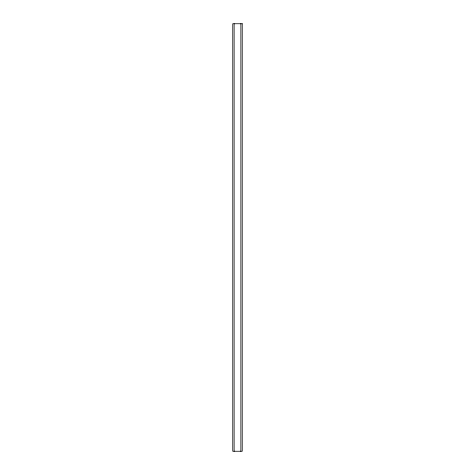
<?xml version="1.0" encoding="UTF-8"?>
<svg xmlns="http://www.w3.org/2000/svg" width="475" height="475" viewBox="0 0 475 475"><rect width="100%" height="100%" fill="white"/><g stroke="black" fill="none" stroke-linecap="round" stroke-linejoin="round"><path stroke-width="0.71" d="M240.873 23.75L240.873 451.25M234.127 23.75L234.127 451.25M242.226 23.75L232.774 23.75L232.774 451.25L242.226 451.25L242.226 23.75"/></g></svg>
